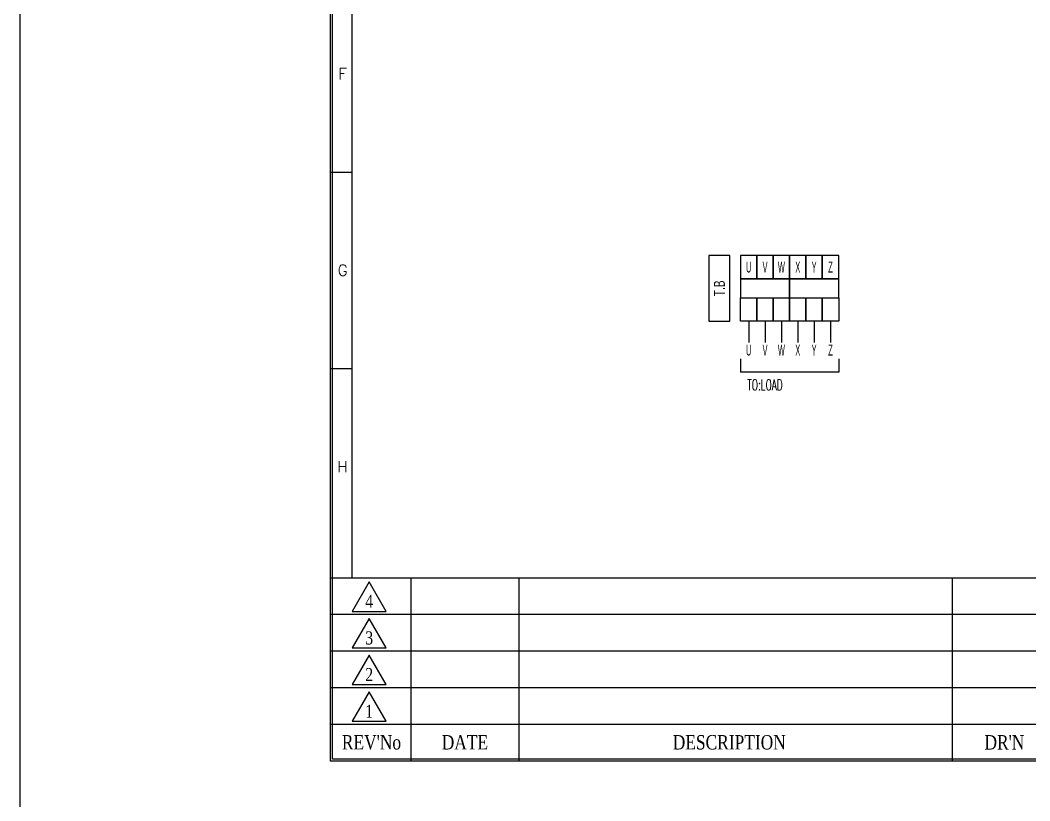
# Model space of a CAD drawing. Header units: millimetres. Extents: x 107 to 2900, y 85 to 3996.
# Drawn here: x 1879.8 to 2213.1, y 714.2 to 971.8 of the extents above; entities that cross this region are included whole.
import ezdxf
from ezdxf.enums import TextEntityAlignment as Align
from ezdxf.lldxf.tags import DXFTag

# ---------------------------------------------------------------- set-up
doc = ezdxf.new("R2010")
doc.units = ezdxf.units.MM
for name, color, linetype in [('10', 1, 'Continuous'), ('20', 2, 'Continuous'), ('30', 3, 'Continuous'), ('40', 4, 'Continuous'), ('70', 7, 'Continuous'), ('RED', 1, 'Continuous'), ('TEXT', 6, 'Continuous')]:
    doc.layers.add(name, color=color, linetype=linetype)
doc.styles.add('ghs', font='NGULIM.TTF')
doc.styles.add('ROMANS', font='ROMANS.shx', dxfattribs={"width": 0.7})
doc.styles.add('SIMPLEX', font='SIMPLEX')
doc.styles.add('SS', font='batang.ttc', dxfattribs={"width": 0.8})
tags = doc.linetypes.add('HIDDEN', pattern=[0.375, 0.25, -0.125]).pattern_tags.tags
tags[6:7] = [DXFTag(74, 4), DXFTag(75, 0), DXFTag(340, '0'), DXFTag(46, 1.0), DXFTag(50, 0.0), DXFTag(44, 0.0), DXFTag(45, 0.0)]
tags[4:5] = [DXFTag(74, 4), DXFTag(75, 0), DXFTag(340, '0'), DXFTag(46, 1.0), DXFTag(50, 0.0), DXFTag(44, 0.0), DXFTag(45, 0.0)]

msp = doc.modelspace()

# ---------------------------------------------------------------- linework, layer by layer
msp.add_lwpolyline([(1879.826, 3363.289), (2900.497, 3363.289), (2900.497, 85.223), (1879.826, 85.223)], close=True)
at = {"layer": '10', "color": 7}
for points in [[(1995.052, 786.479), (1989.44, 776.759), (2000.664, 776.759)], [(1995.052, 774.383), (1989.44, 764.663), (2000.664, 764.663)], [(1995.052, 762.287), (1989.44, 752.567), (2000.664, 752.567)], [(1995.052, 750.191), (1989.44, 740.471), (2000.664, 740.471)]]:
    msp.add_lwpolyline(points, close=True, dxfattribs=at)
at = {"layer": '20', "color": 7}
msp.add_line((1989.386, 787.783), (1989.386, 1303.375), dxfattribs=at)
at = {"layer": '30', "color": 7}
for p, q in [((1982.258, 921.703), (1989.386, 921.703)), ((1982.258, 856.903), (1989.386, 856.903))]:
    msp.add_line(p, q, dxfattribs=at)
at = {"layer": '40', "color": 7}
for p, q in [((2008.752, 787.783), (2008.752, 727.303)), ((2044.392, 787.783), (2044.392, 727.303)), ((2187.458, 787.783), (2187.458, 727.303)), ((2284.658, 775.687), (1982.258, 775.687)), ((2284.658, 763.591), (1982.258, 763.591)), ((2284.658, 751.495), (1982.258, 751.495)), ((2284.658, 739.399), (1982.258, 739.399))]:
    msp.add_line(p, q, dxfattribs=at)
at = {"layer": '70', "color": 7}
msp.add_line((1982.258, 787.783), (2803.058, 787.783), dxfattribs=at)
for points in [[(2803.058, 727.303), (1982.258, 727.303), (1982.258, 1310.503), (2803.058, 1310.503)], [(2802.41, 727.951), (1982.906, 727.951), (1982.906, 1309.855), (2802.41, 1309.855)]]:
    msp.add_lwpolyline(points, close=True, dxfattribs=at)
at = {"layer": 'RED', "color": 2}
for p, q in [((2114.103, 894.201), (2107.134, 894.201)), ((2107.134, 894.201), (2107.134, 872.47)), ((2114.103, 872.47), (2114.103, 894.201)), ((2122.987, 894.201), (2117.587, 894.201)), ((2117.587, 894.201), (2117.587, 886.486)), ((2122.987, 886.486), (2122.987, 894.201)), ((2128.387, 894.201), (2122.987, 894.201)), ((2122.987, 894.201), (2122.987, 886.486)), ((2133.787, 894.201), (2128.387, 894.201)), ((2128.387, 894.201), (2128.387, 886.486)), ((2128.387, 886.486), (2128.387, 894.201)), ((2133.787, 886.486), (2133.787, 894.201)), ((2139.187, 894.201), (2133.787, 894.201)), ((2133.787, 894.201), (2133.787, 886.486)), ((2144.587, 894.201), (2139.187, 894.201)), ((2139.187, 894.201), (2139.187, 886.486)), ((2139.187, 886.486), (2139.187, 894.201)), ((2144.587, 886.486), (2144.587, 894.201)), ((2149.987, 894.201), (2144.587, 894.201)), ((2144.587, 894.201), (2144.587, 886.486)), ((2149.987, 886.486), (2149.987, 894.201)), ((2117.587, 886.486), (2122.987, 886.486)), ((2122.987, 886.486), (2128.387, 886.486)), ((2128.387, 886.486), (2133.787, 886.486)), ((2133.787, 886.486), (2139.187, 886.486)), ((2139.187, 886.486), (2144.587, 886.486)), ((2144.587, 886.486), (2149.987, 886.486)), ((2117.587, 872.47), (2117.587, 880.186)), ((2117.587, 880.186), (2122.987, 880.186)), ((2122.987, 872.47), (2122.987, 880.186)), ((2122.987, 880.186), (2128.387, 880.186)), ((2122.987, 880.186), (2122.987, 872.47)), ((2128.387, 880.186), (2128.387, 872.47)), ((2128.387, 872.47), (2128.387, 880.186)), ((2128.387, 880.186), (2133.787, 880.186)), ((2133.787, 880.186), (2133.787, 872.47)), ((2133.787, 872.47), (2133.787, 880.186)), ((2133.787, 880.186), (2139.187, 880.186)), ((2139.187, 880.186), (2139.187, 872.47)), ((2139.187, 872.47), (2139.187, 880.186)), ((2139.187, 880.186), (2144.587, 880.186)), ((2144.587, 872.47), (2144.587, 880.186)), ((2144.587, 880.186), (2149.987, 880.186)), ((2144.587, 880.186), (2144.587, 872.47)), ((2149.987, 880.186), (2149.987, 872.47)), ((2107.134, 872.47), (2114.103, 872.47)), ((2122.987, 872.47), (2117.587, 872.47)), ((2128.387, 872.47), (2122.987, 872.47)), ((2133.787, 872.47), (2128.387, 872.47)), ((2139.187, 872.47), (2133.787, 872.47)), ((2144.587, 872.47), (2139.187, 872.47)), ((2149.987, 872.47), (2144.587, 872.47))]:
    msp.add_line(p, q, dxfattribs=at)
at = {"layer": 'RED', "color": 7}
for p, q in [((2133.787, 886.486), (2117.587, 886.486)), ((2117.587, 886.486), (2117.587, 880.186)), ((2133.787, 880.186), (2133.787, 886.486)), ((2149.987, 886.486), (2133.787, 886.486)), ((2133.787, 886.486), (2133.787, 880.186)), ((2149.987, 880.186), (2149.987, 886.486)), ((2117.587, 880.186), (2133.787, 880.186)), ((2133.787, 880.186), (2149.987, 880.186))]:
    msp.add_line(p, q, dxfattribs=at)
at = {"layer": 'RED', "color": 9, "linetype": 'HIDDEN'}
for p, q in [((2120.287, 872.47), (2120.287, 865.426)), ((2125.687, 872.47), (2125.687, 865.426)), ((2131.087, 872.47), (2131.087, 865.426)), ((2136.487, 872.47), (2136.487, 865.426)), ((2141.887, 872.47), (2141.887, 865.426)), ((2147.287, 872.47), (2147.287, 865.426)), ((2117.587, 860.081), (2117.587, 855.691)), ((2149.987, 860.081), (2149.987, 855.691)), ((2149.987, 855.691), (2117.587, 855.691))]:
    msp.add_line(p, q, dxfattribs=at)

# ---------------------------------------------------------------- texts
at = {"layer": '30', "color": 7, "style": 'SIMPLEX'}
for s, p in [('F', (1986.254, 954.103)), ('G', (1986.254, 889.303)), ('H', (1986.254, 824.503))]:
    msp.add_text(s, height=3.672, dxfattribs=at).set_placement(p, align=Align.MIDDLE)
at = {"layer": '40', "color": 7, "style": 'SS', "width": 0.8}
for s, height, p in [('4', 4.32, (1995.024, 777.923)), ('3', 4.32, (1995.024, 765.827)), ('2', 4.32, (1995.024, 753.731)), ('1', 4.32, (1995.024, 741.635)), ("REV'No", 4.752, (1995.778, 731.171)), ('DATE', 4.752, (2026.618, 731.171)), ('DESCRIPTION', 4.752, (2113.873, 731.171)), ("DR'N", 4.752, (2204.693, 731.159))]:
    msp.add_text(s, height=height, dxfattribs=at).set_placement(p, align=Align.CENTER)
at = {"layer": 'TEXT', "color": 7, "style": 'ghs', "width": 0.5}
for s, p in [('U', (2120.287, 890.343)), ('V', (2125.687, 890.343)), ('W', (2131.087, 890.343)), ('X', (2136.487, 890.343)), ('Y', (2141.887, 890.343)), ('Z', (2147.287, 890.343)), ('U', (2120.287, 862.957)), ('V', (2125.687, 862.957)), ('W', (2131.087, 862.957)), ('X', (2136.487, 862.957)), ('Y', (2141.887, 862.957)), ('Z', (2147.287, 862.957))]:
    msp.add_text(s, height=3.646, dxfattribs=at).set_placement(p, align=Align.MIDDLE)
at = {"layer": 'TEXT', "color": 7, "style": 'ghs', "width": 0.7}
msp.add_text('T.B', height=3.6, rotation=90, dxfattribs=at).set_placement((2110.619, 883.336), align=Align.MIDDLE_CENTER)
at = {"layer": 'TEXT', "color": 7, "style": 'ROMANS', "width": 0.6}
msp.add_text('TO:LOAD', height=3.6, dxfattribs=at).set_placement((2125.687, 851.487), align=Align.MIDDLE_CENTER)

doc.saveas('drawing.dxf')
